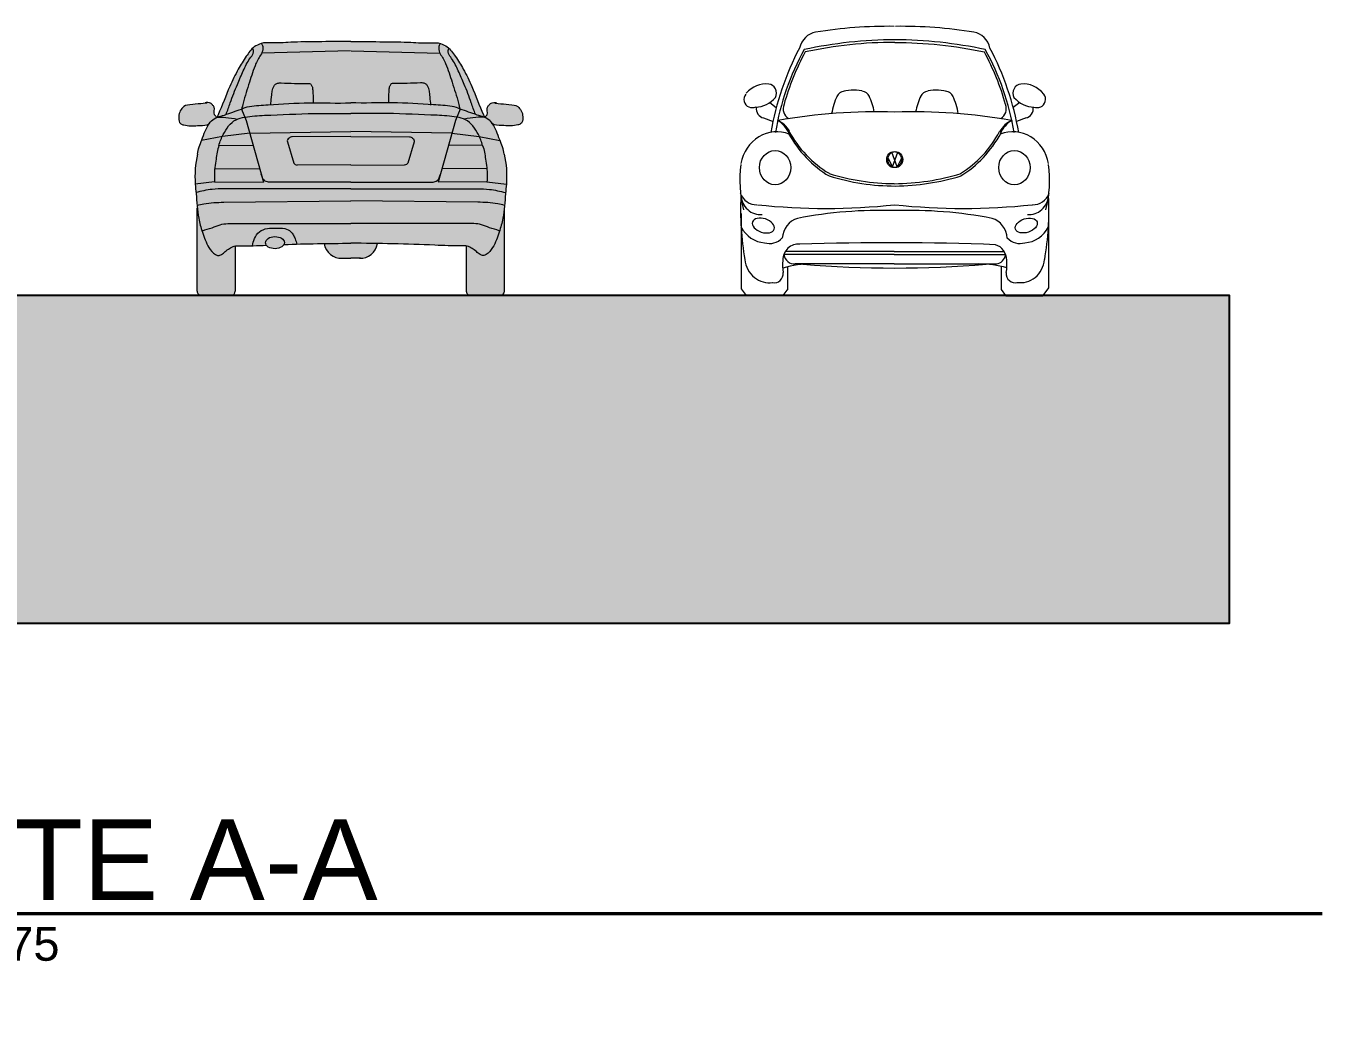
# Model space of a CAD drawing. Header units: millimetres. Extents: x 2056 to 4470, y 1400 to 3101.
# Drawn here: x 2191.28 to 2198.51, y 1467.4 to 1472.95 of the extents above; entities that cross this region are included whole.
import ezdxf

# ---------------------------------------------------------------- set-up
doc = ezdxf.new("R2010")
doc.units = ezdxf.units.MM
for name, color, linetype, lineweight in [('A-Anno-Titl', 233, 'Continuous', 50), ('A-CARROS', 123, 'Continuous', 5), ('A-WALL', 16, 'Continuous', 30)]:
    doc.layers.add(name, color=color, linetype=linetype, lineweight=lineweight)
doc.layers.add('A-PLAN-2', color=4, linetype='Continuous')
doc.layers.add('A-PLAN-6', color=9, linetype='Continuous')
doc.styles.add('ROMAN', font='arial.ttf')

# ---------------------------------------------------------------- blocks, each defined once
blk = doc.blocks.new('Auto (11)')
for p, q in [((-0.6777, 1.0932), (-0.6409, 1.0663)), ((0.7154, 1.0932), (0.6785, 1.0663)), ((-0.7122, 1.0079), (-0.6589, 0.9884)), ((0.7498, 1.0079), (0.6965, 0.9884)), ((0.0313, 0.7355), (0.0024, 0.8169)), ((0.0057, 0.7355), (0.0361, 0.8169)), ((-0.0181, 0.7818), (0.0057, 0.7355)), ((0.0555, 0.7833), (0.0313, 0.7355)), ((-0.8373, 0.4762), (-0.8373, 0.0568)), ((0.875, 0.4762), (0.875, 0.062)), ((0.0152, 0.2467), (-0.5992, 0.2467)), ((0.0152, 0.2633), (-0.5912, 0.2633)), ((0.0152, 0.2633), (0.6288, 0.2633)), ((0.0152, 0.2467), (0.6369, 0.2467)), ((-0.5758, 0.0568), (-0.5758, 0.1794)), ((0.0152, 0.1945), (-0.5367, 0.1945)), ((0.0152, 0.1945), (0.5846, 0.1945)), ((0.6135, 0.0517), (0.6135, 0.1804)), ((-0.8373, 0.0568), (-0.8094, 0.0187)), ((-0.8094, 0.0187), (-0.6037, 0.0187)), ((-0.5758, 0.0568), (-0.6037, 0.0187)), ((0.6376, 0.0187), (0.6135, 0.0517)), ((0.6382, 0.0175), (0.8436, 0.0175)), ((0.875, 0.062), (0.8433, 0.0187))]:
    blk.add_line(p, q)
for centre, major_axis, ratio, start_param, end_param in [((-0.022, -1.3359), (0, 2.8537), 0.918667, -0.013969, 0.153144), ((0.0597, -1.3359), (0, 2.8537), 0.918667, -0.153144, 0.013969), ((-0.4073, 1.3687), (0, 0.1168), 0.918667, 0.136651, 1.325825), ((0.445, 1.3687), (0, 0.1168), 0.918667, -1.325825, -0.136651), ((0.6831, 0.6467), (0, 1.5012), 0.918667, 1.047436, 1.383805), ((0.5814, 0.6852), (0, 1.3577), 0.918667, 1.026478, 1.392653), ((0.5944, 0.6852), (0, 1.3577), 0.918667, 1.037515, 1.273117), ((0.0247, -1.4152), (0, 2.858), 0.918667, 0.002193, 0.195586), ((0.0247, -1.4294), (0, 2.858), 0.918667, 0.002193, 0.193284), ((0.0129, -1.4152), (0, 2.858), 0.918667, -0.195586, -0.002193), ((0.0129, -1.4314), (0, 2.858), 0.918667, -0.193763, -0.002193), ((-0.5438, 0.6852), (0, 1.3577), 0.918667, -1.392653, -1.026478), ((-0.6455, 0.6467), (0, 1.5012), 0.918667, -1.383805, -1.047436), ((-0.5568, 0.6852), (0, 1.3577), 0.918667, -1.273726, -1.039467), ((-0.6951, 1.0227), (0, 0.1742), 0.918667, -0.074667, 0.786429), ((-0.6864, 1.1455), (0, 0.0509), 0.918667, 4.22215, 6.213694), ((-0.2587, 1.101), (0, 0.0562), 0.918667, 0.097829, 1.077437), ((-0.2087, 0.8769), (0, 0.286), 0.918667, -0.169646, 0.28372), ((-0.1677, 1.101), (0, 0.0562), 0.918667, -1.077437, -0.097829), ((0.2073, 1.101), (0, 0.0562), 0.918667, 0.097829, 1.077437), ((0.2483, 0.8769), (0, 0.286), 0.918667, -0.28372, 0.169646), ((0.2982, 1.101), (0, 0.0562), 0.918667, -1.077437, -0.097829), ((0.724, 1.1455), (0, 0.0509), 0.918667, 0.069492, 2.061035), ((0.734, 1.0328), (0, 0.1642), 0.918667, -0.860748, 0.087948), ((-0.7801, 1.1108), (0, 0.0445), 0.918667, 0.855351, 2.795362), ((-0.762, 1.2441), (0, 0.1766), 0.918667, 3.177759, 3.945642), ((-0.0019, 0.9628), (0, 0.3671), 0.918667, 1.099776, 1.382165), ((-0.4245, 0.9628), (0, 0.3671), 0.918667, -1.353452, -1.099776), ((0.464, 0.9628), (0, 0.3671), 0.918667, 1.099776, 1.353452), ((0.0415, 0.9628), (0, 0.3671), 0.918667, -1.382165, -1.099776), ((0.7996, 1.2441), (0, 0.1766), 0.918667, 2.337543, 3.105426), ((0.8177, 1.1108), (0, 0.0445), 0.918667, 3.487823, 5.427834), ((-0.7737, 1.1301), (0, 0.0649), 0.918667, 2.795362, 3.487823), ((-0.7046, 1.0597), (0, 0.0523), 0.918667, 1.419695, 2.994335), ((-0.0758, -2.7956), (0, 3.8376), 0.918667, -0.026879, 0.158222), ((-0.546, 1.0592), (0, 0.0616), 0.918667, 1.165798, 2.657917), ((0.1135, -2.7956), (0, 3.8376), 0.918667, -0.158222, 0.026879), ((0.5835, 1.0592), (0, 0.0616), 0.918667, 3.625268, 5.117387), ((0.7423, 1.0597), (0, 0.0523), 0.918667, 3.28885, 4.86349), ((0.81, 1.1383), (0, 0.0732), 0.918667, 2.874083, 3.468081), ((-0.6383, 0.7093), (0, 0.2219), 0.918667, -0.349487, 1.372286), ((-0.6916, 0.8632), (0, 0.1447), 0.918667, -1.18409, -0.43995), ((-0.6818, 0.8587), (0, 0.1447), 0.918667, -1.029611, -0.373357), ((0.7179, 0.8582), (0, 0.1447), 0.918667, 0.361891, 1.043825), ((0.7293, 0.8632), (0, 0.1447), 0.918667, 0.43995, 1.18409), ((0.676, 0.7093), (0, 0.2219), 0.918667, -1.372286, 0.349487), ((-0.0582, 1.2701), (0, 0.6514), 0.918667, 2.108286, 2.638229), ((-0.0582, 1.2553), (0, 0.6514), 0.918667, 2.108286, 2.638229), ((0.1002, 1.2482), (0, 0.6314), 0.918667, 3.654021, 4.188425), ((0.0786, 1.2701), (0, 0.6751), 0.918667, 3.662851, 4.170219), ((-0.6476, 0.7309), (0, 0.095), 0.918667, -1.570796, 4.712389), ((0.0151, 0.7756), (0, 0.0447), 0.918667, 4.712389, 10.995574), ((0.0226, 0.7756), (0, 0.0447), 0.918667, 4.712389, 10.995574), ((0.6852, 0.7309), (0, 0.095), 0.918667, -1.570796, 4.712389), ((-0.258, 0.6621), (0, 0.6375), 0.918667, 1.433956, 1.834552), ((0.2957, 0.6621), (0, 0.6375), 0.918667, 4.448633, 4.849229), ((0.0262, 2.1321), (0, 1.4905), 0.918667, 2.865678, 3.133585), ((0.0258, 2.1167), (0, 1.4883), 0.918667, 2.865579, 3.139125), ((0.0073, 2.1995), (0, 1.5579), 0.918667, 3.147111, 3.410924), ((0.0066, 2.19), (0, 1.5617), 0.918667, 3.152584, 3.410769), ((-0.7508, 0.6326), (0, 0.1086), 0.918667, 1.990762, 3.16488), ((-0.7303, 0.5875), (0, 0.1182), 0.918667, 1.641489, 3.240173), ((0.7679, 0.5875), (0, 0.1182), 0.918667, 3.043012, 4.641696), ((0.7884, 0.6326), (0, 0.1086), 0.918667, 3.118305, 4.292423), ((0.4983, 0.4938), (0, 1.457), 0.918667, 1.516988, 1.760865), ((-0.3635, 4.8332), (0, 4.3293), 0.918667, 3.045298, 3.237887), ((0.4011, 4.8332), (0, 4.3293), 0.918667, 3.045298, 3.237887), ((-0.4607, 0.4938), (0, 1.457), 0.918667, 4.52232, 4.766197), ((-0.4936, 0.3276), (0, 0.125), 0.918667, 0.263666, 1.487664), ((-0.0601, -2.3902), (0, 2.883), 0.918667, -0.029538, 0.175898), ((0.0972, -2.3944), (0, 2.8871), 0.918667, -0.175825, 0.029832), ((0.5313, 0.3276), (0, 0.125), 0.918667, -1.487664, -0.263666), ((0.751, 0.4084), (0.0605, 0.0198), 0.603282, 3.100258439394069, 9.383443746573654), ((-0.6964, 0.4908), (0, 0.1786), 0.918667, 2.101367, 3.082538), ((0.734, 0.4908), (0, 0.1786), 0.918667, 3.200647, 4.181818), ((-0.6782, 0.4179), (0, 0.1096), 0.918667, 2.861374, 3.912285), ((-0.5202, 0.2118), (0, 0.0928), 0.918667, -0.116844, 1.541109), ((0.0002, -16.9538), (0, 17.2668), 0.918667, -0.036575, 0.032186), ((0.5579, 0.2118), (0, 0.0928), 0.918667, -1.541109, -0.264938), ((0.7158, 0.4179), (0, 0.1096), 0.918667, 2.3709, 3.421811), ((-0.68, 0.2389), (0, 0.1495), 0.918667, 1.706904, 3.278981), ((-0.5419, 0.2561), (0, 0.0619), 0.918667, 1.72295, 3.232038), ((0.5783, 0.259), (0, 0.0649), 0.918667, 3.248232, 4.521493), ((0.7195, 0.2376), (0, 0.1472), 0.918667, 2.985359, 4.582696), ((-0.6509, 0.1426), (0, 0.053), 0.918667, 2.930178, 4.781687), ((-0.3592, 0.1935), (0, 0.2689), 0.918667, 1.492381, 1.747467), ((-0.4455, -0.4804), (0, 0.6749), 0.918667, -0.010203, 0.259035), ((0.015, 7.5306), (0, 7.3588), 0.918667, 3.06644, 3.217559), ((0.4874, -0.4805), (0, 0.6749), 0.918667, -0.25392, 0), ((0.6882, 0.1432), (0, 0.0532), 0.918667, 1.506958, 3.42934), ((0.3969, 0.1935), (0, 0.2689), 0.918667, 4.535719, 4.790804)]:
    blk.add_ellipse(centre, major_axis=major_axis, ratio=ratio, start_param=start_param, end_param=end_param)
at = {"extrusion": (0, 0, -1)}
blk.add_ellipse((-0.7133, 0.4084), major_axis=(-0.0605, 0.0198), ratio=0.603282, start_param=3.100258439394069, end_param=9.383443746573654, dxfattribs=at)
blk = doc.blocks.new('A$C7F577313')
blk.add_blockref('Auto (11)', (0.8437, -0.0175))
blk = doc.blocks.new('Mazda')
blk.add_hatch(color=255).paths.add_polyline_path([(0.7984, 0.207), (0.8045, 0.207), (0.8126, 0.207), (0.8187, 0.209), (0.8248, 0.211), (0.8329, 0.211), (0.839, 0.2151), (0.8451, 0.2171), (0.8511, 0.2212), (0.8572, 0.2252), (0.8633, 0.2293), (0.8674, 0.2333), (0.8735, 0.2394), (0.8775, 0.2435), (0.8816, 0.2496), (0.8856, 0.2556), (0.8897, 0.2617), (0.8917, 0.2678), (0.8937, 0.2759), (0.8958, 0.282), (0.8978, 0.2901), (1.0216, 0.2861), (1.1453, 0.282), (1.2691, 0.278), (1.33, 0.2759), (1.3604, 0.2759), (1.3766, 0.2759), (1.3929, 0.2759), (1.3929, 0.0243), (1.3929, 0.0203), (1.3929, 0.0162), (1.3949, 0.0122), (1.3969, 0.0081), (1.401, 0.0061), (1.405, 0.002), (1.4071, 0), (1.4111, 0), (1.4152, 0), (1.5816, 0), (1.5856, 0), (1.5897, 0), (1.5917, 0.002), (1.5958, 0.0061), (1.5998, 0.0081), (1.6018, 0.0122), (1.6039, 0.0162), (1.6039, 0.0203), (1.6039, 0.0243), (1.6039, 0.4869), (1.616, 0.6371), (1.616, 0.6756), (1.614, 0.7122), (1.61, 0.7507), (1.6018, 0.7872), (1.6018, 0.7994), (1.5998, 0.8095), (1.5958, 0.8217), (1.5917, 0.8339), (1.5734, 0.8785), (1.5653, 0.9008), (1.5552, 0.9232), (1.5511, 0.9353), (1.545, 0.9455), (1.5389, 0.9556), (1.5308, 0.9658), (1.541, 0.9536), (1.5592, 0.9475), (1.5937, 0.9455), (1.6587, 0.9455), (1.6911, 0.9516), (1.7073, 0.98), (1.7053, 1.0124), (1.6891, 1.0429), (1.6647, 1.0591), (1.6282, 1.0632), (1.5755, 1.0692), (1.5552, 1.0713), (1.5531, 1.0713), (1.5592, 1.0733), (1.5369, 1.0733), (1.5105, 1.053), (1.5105, 1.0185), (1.4963, 0.9901), (1.399, 1.2174), (1.3381, 1.3229), (1.2995, 1.3716), (1.2488, 1.404), (0.7497, 1.4142), (0.2506, 1.404), (0.1978, 1.3716), (0.1613, 1.3229), (0.1004, 1.2174), (0.003, 0.9901), (-0.0112, 1.0185), (-0.0132, 1.053), (-0.0375, 1.0733), (-0.0599, 1.0733), (-0.0538, 1.0713), (-0.0578, 1.0713), (-0.0761, 1.0692), (-0.1288, 1.0632), (-0.1654, 1.0591), (-0.1897, 1.0429), (-0.2059, 1.0124), (-0.208, 0.98), (-0.1917, 0.9516), (-0.1593, 0.9455), (-0.0943, 0.9455), (-0.0599, 0.9475), (-0.0436, 0.9536), (-0.0335, 0.9658), (-0.0396, 0.9556), (-0.0457, 0.9455), (-0.0578, 0.9232), (-0.0659, 0.9008), (-0.0761, 0.8785), (-0.0923, 0.8339), (-0.1004, 0.8095), (-0.1025, 0.7994), (-0.1045, 0.7872), (-0.1106, 0.7507), (-0.1167, 0.7122), (-0.1187, 0.6756), (-0.1187, 0.6371), (-0.1065, 0.4869), (-0.1065, 0.0243), (-0.1045, 0.0203), (-0.1045, 0.0162), (-0.1025, 0.0122), (-0.1004, 0.0081), (-0.0964, 0.0061), (-0.0943, 0.002), (-0.0903, 0), (-0.0862, 0), (-0.0822, 0), (0.0822, 0), (0.0862, 0), (0.0903, 0), (0.0943, 0.002), (0.0984, 0.0061), (0.1004, 0.0081), (0.1025, 0.0122), (0.1045, 0.0162), (0.1065, 0.0203), (0.1065, 0.0243), (0.1065, 0.2759), (0.1938, 0.2759), (0.279, 0.28), (0.283, 0.2739), (0.2912, 0.2698), (0.2972, 0.2658), (0.3054, 0.2638), (0.3155, 0.2617), (0.3256, 0.2597), (0.3338, 0.2597), (0.3439, 0.2617), (0.352, 0.2638), (0.3601, 0.2678), (0.3683, 0.2719), (0.3723, 0.278), (0.3764, 0.2841), (0.4332, 0.2861), (0.488, 0.2861), (0.5448, 0.2881), (0.6016, 0.2901), (0.6036, 0.28), (0.6056, 0.2698), (0.6097, 0.2617), (0.6138, 0.2536), (0.6198, 0.2455), (0.6259, 0.2394), (0.632, 0.2313), (0.6401, 0.2252), (0.6482, 0.2212), (0.6564, 0.2171), (0.6645, 0.213), (0.6726, 0.211), (0.6827, 0.209), (0.6909, 0.207), (0.701, 0.207)])
at = {"color": 250}
for p, q in [((0.7468, 1.363), (0.2533, 1.3501)), ((0.7516, 1.363), (1.245, 1.3501)), ((0.1402, 1.0377), (0.1656, 0.9754)), ((1.3582, 1.0377), (1.3328, 0.9754)), ((0.1656, 0.9754), (0.2622, 0.6308)), ((1.3328, 0.9754), (1.2362, 0.6308)), ((0.0338, 0.8865), (-0.0817, 0.864)), ((0.1862, 0.9039), (0.0338, 0.8865)), ((0.1862, 0.9039), (0.7492, 0.9141)), ((0.7492, 0.8849), (0.4228, 0.8844)), ((1.3122, 0.9039), (0.7492, 0.9141)), ((0.7492, 0.8849), (1.0755, 0.8844)), ((1.3122, 0.9039), (1.4645, 0.8865)), ((1.4645, 0.8865), (1.5801, 0.864)), ((0.0147, 0.836), (0.2044, 0.8369)), ((0.3958, 0.8567), (0.4324, 0.738)), ((1.1025, 0.8567), (1.066, 0.738)), ((1.4836, 0.836), (1.294, 0.8369)), ((0.7492, 0.7278), (0.4514, 0.7266)), ((0.7492, 0.7278), (1.0469, 0.7266)), ((-0.0086, 0.707), (0.2412, 0.7057)), ((1.507, 0.707), (1.2572, 0.7057)), ((-0.0092, 0.6339), (-0.1171, 0.6209)), ((-0.0092, 0.6339), (0.2622, 0.6308)), ((0.7492, 0.5944), (0.0449, 0.5944)), ((0.7492, 0.6319), (0.291, 0.6319)), ((0.7492, 0.6319), (1.2073, 0.6319)), ((0.7492, 0.5944), (1.4535, 0.5944)), ((1.5075, 0.6339), (1.2362, 0.6308)), ((1.5075, 0.6339), (1.6155, 0.6209)), ((0.0417, 0.5194), (0.7492, 0.5278)), ((1.4567, 0.5194), (0.7492, 0.5278)), ((-0.106, 0.0243), (-0.106, 0.4873)), ((1.6044, 0.0243), (1.6044, 0.4873)), ((0.1449, 0.4007), (0.7492, 0.4007)), ((1.3535, 0.4007), (0.7492, 0.4007)), ((0.106, 0.2765), (0.106, 0.0243)), ((1.3923, 0.2765), (1.3923, 0.0243)), ((0.6957, 0.2078), (0.7492, 0.2078)), ((0.8026, 0.2078), (0.7492, 0.2078)), ((0.0823, 0), (-0.0823, 0)), ((1.4161, 0), (1.5807, 0))]:
    blk.add_line(p, q, dxfattribs=at)
for centre, major_axis, ratio, start_param, end_param in [((0.3268, 0.2945), (0.0526, 0.0006), 0.643755, 3.141021, 9.424206), ((0.6957, 0.3068), (0, 0.099), 0.975618, 1.750025, 3.194926), ((0.8026, 0.3068), (0, 0.099), 0.975618, 3.088259, 4.53316), ((-0.0823, 0.0243), (0, 0.0243), 0.975618, 1.570796, 3.141593), ((0.0823, 0.0243), (0, 0.0243), 0.975618, 3.141593, 4.712389), ((1.4161, 0.0243), (0, 0.0243), 0.975618, 1.570796, 3.141593), ((1.5807, 0.0243), (0, 0.0243), 0.975618, 3.141593, 4.712389)]:
    blk.add_ellipse(centre, major_axis=major_axis, ratio=ratio, start_param=start_param, end_param=end_param, dxfattribs=at)
for points, knots in [([(0.2498, 1.4036), (0.2366, 1.3983), (0.2019, 1.3832), (0.1636, 1.3275), (0.1177, 1.255), (0.064, 1.1462), (0.0322, 1.0526), (0.0049, 0.9962), (0.0024, 0.991)], [0, 0, 0, 0, 1.078045, 2.785735, 4.879992, 7.537629, 11.765787, 12.201348, 12.201348, 12.201348, 12.201348]), ([(0.0542, 1.0086), (0.0634, 1.0296), (0.0819, 1.0863), (0.113, 1.1677), (0.1501, 1.2496), (0.1766, 1.3096), (0.2049, 1.3418), (0.2093, 1.3643), (0.2052, 1.3728), (0.2025, 1.3766)], [0, 0, 0, 0, 1.703415, 4.41726, 6.463007, 8.414298, 9.240142, 9.635612, 9.987477, 9.987477, 9.987477, 9.987477]), ([(0.7492, 1.415), (0.6875, 1.415), (0.5763, 1.4133), (0.4262, 1.4122), (0.3226, 1.404), (0.2659, 1.4091), (0.2498, 1.4036)], [0, 0, 0, 0, 0.1849252, 0.3342512, 0.4486468, 0.4995687, 0.4995687, 0.4995687, 0.4995687]), ([(0.2498, 1.4036), (0.2567, 1.3985), (0.2624, 1.375), (0.2556, 1.3559), (0.2514, 1.3451)], [0, 0, 0, 0, 0.02563602, 0.05988806, 0.05988806, 0.05988806, 0.05988806]), ([(0.7492, 1.415), (0.8108, 1.415), (0.9221, 1.4133), (1.0721, 1.4122), (1.1758, 1.404), (1.2325, 1.4091), (1.2486, 1.4036)], [0, 0, 0, 0, 0.1849252, 0.3342512, 0.4486468, 0.4995687, 0.4995687, 0.4995687, 0.4995687]), ([(1.2486, 1.4036), (1.2416, 1.3985), (1.2359, 1.375), (1.2427, 1.3559), (1.247, 1.3451)], [0, 0, 0, 0, 0.02563602, 0.05988806, 0.05988806, 0.05988806, 0.05988806]), ([(1.2486, 1.4036), (1.2618, 1.3983), (1.2964, 1.3832), (1.3348, 1.3275), (1.3807, 1.255), (1.4343, 1.1462), (1.4661, 1.0526), (1.4934, 0.9962), (1.496, 0.991)], [0, 0, 0, 0, 1.078045, 2.785735, 4.879992, 7.537629, 11.765787, 12.201348, 12.201348, 12.201348, 12.201348]), ([(1.4441, 1.0086), (1.435, 1.0296), (1.4165, 1.0863), (1.3854, 1.1677), (1.3482, 1.2496), (1.3218, 1.3096), (1.2935, 1.3418), (1.2891, 1.3643), (1.2932, 1.3728), (1.2959, 1.3766)], [0, 0, 0, 0, 1.703415, 4.41726, 6.463007, 8.414298, 9.240142, 9.635612, 9.987477, 9.987477, 9.987477, 9.987477]), ([(0.2514, 1.3451), (0.2394, 1.3285), (0.2121, 1.2776), (0.1844, 1.1837), (0.1557, 1.0998), (0.1443, 1.0488), (0.1402, 1.0377)], [0, 0, 0, 0, 0.0604315, 0.168345, 0.2862886, 0.3209433, 0.3209433, 0.3209433, 0.3209433]), ([(1.247, 1.3451), (1.259, 1.3285), (1.2863, 1.2776), (1.3139, 1.1837), (1.3427, 1.0998), (1.3541, 1.0488), (1.3582, 1.0377)], [0, 0, 0, 0, 0.0604315, 0.168345, 0.2862886, 0.3209433, 0.3209433, 0.3209433, 0.3209433]), ([(0.303, 1.0607), (0.3033, 1.075), (0.3105, 1.1102), (0.3098, 1.1553), (0.3306, 1.1785), (0.3445, 1.1844), (0.406, 1.1818), (0.4607, 1.1809), (0.5235, 1.1814), (0.5297, 1.1709), (0.5369, 1.1585), (0.5371, 1.1348), (0.5406, 1.1065), (0.54, 1.0847), (0.5392, 1.0735)], [0, 0, 0, 0, 1.059186, 2.693118, 3.075994, 3.305168, 3.817696, 7.640466, 7.947383, 8.097769, 8.501234, 9.015893, 9.799932, 10.626454, 10.626454, 10.626454, 10.626454]), ([(1.1953, 1.0607), (1.195, 1.075), (1.1878, 1.1102), (1.1886, 1.1553), (1.1678, 1.1785), (1.1538, 1.1844), (1.0924, 1.1818), (1.0377, 1.1809), (0.9748, 1.1814), (0.9687, 1.1709), (0.9614, 1.1585), (0.9613, 1.1348), (0.9578, 1.1065), (0.9584, 1.0847), (0.9591, 1.0735)], [0, 0, 0, 0, 1.059186, 2.693118, 3.075994, 3.305168, 3.817696, 7.640466, 7.947383, 8.097769, 8.501234, 9.015893, 9.799932, 10.626454, 10.626454, 10.626454, 10.626454]), ([(0.0024, 0.991), (0.0009, 0.9976), (-0.0227, 1.0093), (-0.0009, 1.0449), (-0.0243, 1.0621), (-0.0318, 1.0788), (-0.0697, 1.0726), (-0.0317, 1.0731), (-0.1386, 1.0635), (-0.1749, 1.0605), (-0.2039, 1.0289), (-0.2099, 0.9971), (-0.209, 0.9697), (-0.1961, 0.9534), (-0.1611, 0.9438), (-0.1193, 0.9455), (-0.0723, 0.9473), (-0.0373, 0.9498), (-0.0333, 0.9653)], [0, 0, 0, 0, 0.0199434, 0.0615514, 0.0775458, 0.0970481, 0.1208681, 0.1232472, 0.1962831, 0.2464802, 0.2767901, 0.3099374, 0.3411979, 0.3521583, 0.3687242, 0.4461251, 0.4735099, 0.5203869, 0.5203869, 0.5203869, 0.5203869]), ([(-0.1044, 0.7872), (-0.1028, 0.815), (-0.0761, 0.8724), (-0.0561, 0.9378), (-0.0136, 0.9894), (0.0542, 1.0055), (0.1081, 1.0281), (0.1402, 1.0377)], [0, 0, 0, 0, 0.081312, 0.1814002, 0.1982735, 0.276471, 0.3769085, 0.3769085, 0.3769085, 0.3769085]), ([(0.0147, 0.836), (0.0206, 0.8568), (0.0422, 0.9102), (0.0891, 0.9786), (0.1789, 0.9993), (0.3245, 1.0062), (0.5216, 1.0153), (0.6817, 1.0133), (0.7492, 1.0133)], [0, 0, 0, 0, 0.0633543, 0.1713149, 0.2225785, 0.3325781, 0.6106789, 0.8130674, 0.8130674, 0.8130674, 0.8130674]), ([(0.1402, 1.0377), (0.1532, 1.0465), (0.2046, 1.0572), (0.3301, 1.064), (0.519, 1.0789), (0.6723, 1.0693), (0.7492, 1.0735)], [0, 0, 0, 0, 0.0467064, 0.1519601, 0.3809327, 0.6119091, 0.6119091, 0.6119091, 0.6119091]), ([(1.3582, 1.0377), (1.3452, 1.0465), (1.2938, 1.0572), (1.1683, 1.064), (0.9794, 1.0789), (0.8261, 1.0693), (0.7492, 1.0735)], [0, 0, 0, 0, 0.0467064, 0.1519601, 0.3809327, 0.6119091, 0.6119091, 0.6119091, 0.6119091]), ([(1.4836, 0.836), (1.4777, 0.8568), (1.4562, 0.9102), (1.4093, 0.9786), (1.3195, 0.9993), (1.1739, 1.0062), (0.9767, 1.0153), (0.8166, 1.0133), (0.7492, 1.0133)], [0, 0, 0, 0, 0.0633543, 0.1713149, 0.2225785, 0.3325781, 0.6106789, 0.8130674, 0.8130674, 0.8130674, 0.8130674]), ([(1.6027, 0.7872), (1.6012, 0.815), (1.5745, 0.8724), (1.5544, 0.9378), (1.512, 0.9894), (1.4442, 1.0055), (1.3903, 1.0281), (1.3582, 1.0377)], [0, 0, 0, 0, 0.081312, 0.1814002, 0.1982735, 0.276471, 0.3769085, 0.3769085, 0.3769085, 0.3769085]), ([(1.496, 0.991), (1.4974, 0.9976), (1.5211, 1.0093), (1.4993, 1.0449), (1.5227, 1.0621), (1.5302, 1.0788), (1.5681, 1.0726), (1.5301, 1.0731), (1.6369, 1.0635), (1.6733, 1.0605), (1.7023, 1.0289), (1.7083, 0.9971), (1.7074, 0.9697), (1.6945, 0.9534), (1.6595, 0.9438), (1.6177, 0.9455), (1.5706, 0.9473), (1.5357, 0.9498), (1.5316, 0.9653)], [0, 0, 0, 0, 0.0199434, 0.0615514, 0.0775458, 0.0970481, 0.1208681, 0.1232472, 0.1962831, 0.2464802, 0.2767901, 0.3099374, 0.3411979, 0.3521583, 0.3687242, 0.4461251, 0.4735099, 0.5203869, 0.5203869, 0.5203869, 0.5203869]), ([(0.0024, 0.991), (0.019, 0.9936), (0.057, 0.9923), (0.0959, 0.987), (0.1173, 0.9825)], [0, 0, 0, 0, 1.275921, 2.883256, 2.883256, 2.883256, 2.883256]), ([(1.496, 0.991), (1.4794, 0.9936), (1.4414, 0.9923), (1.4025, 0.987), (1.3811, 0.9825)], [0, 0, 0, 0, 1.275921, 2.883256, 2.883256, 2.883256, 2.883256]), ([(0.4228, 0.8844), (0.4165, 0.8844), (0.4038, 0.8783), (0.3937, 0.8638), (0.3958, 0.8567)], [0, 0, 0, 0, 0.01911096, 0.04086044, 0.04086044, 0.04086044, 0.04086044]), ([(1.0755, 0.8844), (1.0819, 0.8844), (1.0945, 0.8783), (1.1047, 0.8638), (1.1025, 0.8567)], [0, 0, 0, 0, 0.01911096, 0.04086044, 0.04086044, 0.04086044, 0.04086044]), ([(0.0147, 0.836), (0.0057, 0.8115), (-0.0009, 0.7546), (-0.0133, 0.6872), (-0.0095, 0.6453), (-0.0092, 0.6339)], [0, 0, 0, 0, 0.0767022, 0.1660618, 0.1994184, 0.1994184, 0.1994184, 0.1994184]), ([(1.4836, 0.836), (1.4927, 0.8115), (1.4993, 0.7546), (1.5117, 0.6872), (1.5079, 0.6453), (1.5075, 0.6339)], [0, 0, 0, 0, 0.0767022, 0.1660618, 0.1994184, 0.1994184, 0.1994184, 0.1994184]), ([(-0.1044, 0.7872), (-0.1176, 0.7333), (-0.122, 0.6581), (-0.1089, 0.5395), (-0.106, 0.4483), (-0.0767, 0.3485), (-0.0512, 0.2776), (-0.0167, 0.2321), (0.0119, 0.2213), (0.0323, 0.2283), (0.0501, 0.2459), (0.073, 0.2629), (0.1, 0.2783), (0.1708, 0.2751), (0.2298, 0.278), (0.2789, 0.2802)], [0, 0, 0, 0, 4.118869, 5.449089, 8.85766, 10.815404, 13.135103, 14.470193, 14.889696, 15.347838, 16.006665, 16.753876, 17.508735, 18.273295, 22.025306, 22.025306, 22.025306, 22.025306]), ([(0.4324, 0.738), (0.4344, 0.735), (0.4386, 0.7273), (0.4473, 0.7272), (0.4514, 0.7266)], [0, 0, 0, 0, 0.01085301, 0.02327957, 0.02327957, 0.02327957, 0.02327957]), ([(1.6027, 0.7872), (1.616, 0.7333), (1.6204, 0.6581), (1.6073, 0.5395), (1.6044, 0.4483), (1.5751, 0.3485), (1.5495, 0.2776), (1.515, 0.2321), (1.4864, 0.2213), (1.466, 0.2283), (1.4482, 0.2459), (1.4253, 0.2629), (1.3984, 0.2783), (1.3267, 0.2751), (1.1125, 0.286), (0.9051, 0.2909), (0.7492, 0.2909)], [0, 0, 0, 0, 0.16279, 0.215365, 0.350082, 0.427458, 0.51914, 0.571907, 0.588487, 0.606594, 0.632633, 0.662165, 0.691999, 0.722217, 0.873131, 1.340933, 1.340933, 1.340933, 1.340933]), ([(1.066, 0.738), (1.0639, 0.735), (1.0598, 0.7273), (1.051, 0.7272), (1.0469, 0.7266)], [0, 0, 0, 0, 0.01085301, 0.02327957, 0.02327957, 0.02327957, 0.02327957]), ([(0.291, 0.6319), (0.2829, 0.6329), (0.2597, 0.638), (0.2552, 0.6633), (0.25, 0.6755)], [0, 0, 0, 0, 0.02443087, 0.06359532, 0.06359532, 0.06359532, 0.06359532]), ([(1.2073, 0.6319), (1.2154, 0.6329), (1.2387, 0.638), (1.2432, 0.6633), (1.2484, 0.6755)], [0, 0, 0, 0, 0.02443087, 0.06359532, 0.06359532, 0.06359532, 0.06359532]), ([(0.0449, 0.5944), (0.0221, 0.5944), (-0.0311, 0.5922), (-0.0836, 0.5814), (-0.1129, 0.573)], [0, 0, 0, 0, 1.730112, 4.032733, 4.032733, 4.032733, 4.032733]), ([(1.4535, 0.5944), (1.4763, 0.5944), (1.5295, 0.5922), (1.5819, 0.5814), (1.6113, 0.573)], [0, 0, 0, 0, 1.730112, 4.032733, 4.032733, 4.032733, 4.032733]), ([(-0.106, 0.5015), (-0.0946, 0.5069), (-0.045, 0.5165), (0.0045, 0.5186), (0.0417, 0.5194)], [0, 0, 0, 0, 0.0377491, 0.1492069, 0.1492069, 0.1492069, 0.1492069]), ([(1.6044, 0.5015), (1.593, 0.5069), (1.5434, 0.5165), (1.4938, 0.5186), (1.4567, 0.5194)], [0, 0, 0, 0, 0.0377491, 0.1492069, 0.1492069, 0.1492069, 0.1492069]), ([(-0.0774, 0.36), (-0.0603, 0.3683), (-0.0257, 0.3747), (0.0191, 0.3962), (0.0766, 0.4031), (0.1179, 0.4004), (0.1449, 0.4007)], [0, 0, 0, 0, 0.0567497, 0.1039653, 0.1473143, 0.2283133, 0.2283133, 0.2283133, 0.2283133]), ([(0.2011, 0.2771), (0.2038, 0.2907), (0.2113, 0.3195), (0.2381, 0.359), (0.2852, 0.3767), (0.3334, 0.3748), (0.3785, 0.3766), (0.4135, 0.3612), (0.4295, 0.3374), (0.4408, 0.3144), (0.446, 0.2966), (0.4482, 0.2864)], [0, 0, 0, 0, 1.029853, 2.198645, 3.398908, 4.650585, 5.850374, 6.811216, 7.363938, 7.954237, 8.724283, 8.724283, 8.724283, 8.724283]), ([(1.5758, 0.36), (1.5587, 0.3683), (1.5241, 0.3747), (1.4793, 0.3962), (1.4218, 0.4031), (1.3805, 0.4004), (1.3535, 0.4007)], [0, 0, 0, 0, 0.0567497, 0.1039653, 0.1473143, 0.2283133, 0.2283133, 0.2283133, 0.2283133])]:
    blk.add_open_spline(points, degree=3, knots=knots, dxfattribs=at)
blk.add_open_spline([(0.3766, 0.2841), (0.5005, 0.2885), (0.6251, 0.2909), (0.7492, 0.2909)], degree=3, dxfattribs=at)
blk = doc.blocks.new('01420-TITULO BLOQUE DE DIBUJO')
at = {"color": 0, "linetype": 'Continuous', "const_width": 0.00025}
blk.add_lwpolyline([(0.029, 0.016, 0.414214), (0.021, 0.024, 0.414214), (0.013, 0.016, 0.414214), (0.021, 0.008, 0.414214), (0.029, 0.016, -0.219374)], format="xyb", dxfattribs=at)
blk.add_lwpolyline([(0.029, 0.016), (0.150778, 0.016)], dxfattribs=at)
at = {"style": 'ROMAN'}
blk.add_text('ESCALA ', height=0.0025, dxfattribs=at).set_placement((0.035, 0.0125))
at = {"lineweight": 9, "style": 'ROMAN'}
for tag, p, height in [('TÍTULO-BLOQUE-DE-DIBUJO', (0.035, 0.017), 0.006), ('C4', (0.015287, 0.013286), 0.006), ('1:10', (0.050207, 0.0125), 0.0025)]:
    blk.add_attdef(tag, p, '', height=height, dxfattribs=at)

msp = doc.modelspace()

# ---------------------------------------------------------------- hatches: boundary and pattern name
at = {"layer": 'A-PLAN-6'}
h = msp.add_hatch(dxfattribs=at)
h.set_pattern_fill('AR-PARQ1', color=256, scale=0.002, angle=45, style=0)
h.set_pattern_definition([(135, (-987022.03835, -1731690.82576), (-0.86210458762, 1e-15), [0.6096, -0.6096]), (135, (-987021.9665, -1731690.7539), (-0.86210458762, 1e-15), [0.6096, -0.6096]), (135, (-987021.89467, -1731690.6821), (-0.86210458762, 1e-15), [0.6096, -0.6096]), (135, (-987021.8228, -1731690.61024), (-0.86210458762, 1e-15), [0.6096, -0.6096]), (135, (-987021.751, -1731690.5384), (-0.86210458762, 1e-15), [0.6096, -0.6096]), (135, (-987021.67914, -1731690.46655), (-0.86210458762, 1e-15), [0.6096, -0.6096]), (135, (-987021.6073, -1731690.3947), (-0.86210458762, 1e-15), [0.6096, -0.6096]), (45, (-987022.4694, -1731690.3947), (0.86210458762, -1e-15), [0.6096, -0.6096]), (45, (-987022.54124, -1731690.32287), (0.86210458762, -1e-15), [0.6096, -0.6096]), (45, (-987022.6131, -1731690.251), (0.86210458762, -1e-15), [0.6096, -0.6096]), (45, (-987022.6849, -1731690.1792), (0.86210458762, -1e-15), [0.6096, -0.6096]), (45, (-987022.7568, -1731690.10734), (0.86210458762, -1e-15), [0.6096, -0.6096]), (45, (-987022.8286, -1731690.0355), (0.86210458762, -1e-15), [0.6096, -0.6096]), (45, (-987022.90045, -1731689.96366), (0.86210458762, -1e-15), [0.6096, -0.6096])])
h.paths.add_polyline_path([(2136.1935, 1471.4731), (2136.1935, 1469.6231), (2197.9874, 1469.6231), (2197.9874, 1471.4481), (2186.2003, 1471.4481), (2186.2003, 1471.6231), (2183.4388, 1471.6231), (2183.4388, 1471.4731)])

# ---------------------------------------------------------------- linework, layer by layer
at = {"layer": 'A-PLAN-2'}
msp.add_lwpolyline([(2136.1935, 1471.4731), (2136.1935, 1469.6231), (2197.9874, 1469.6231), (2197.9874, 1471.4481), (2186.2003, 1471.4481), (2186.2003, 1471.6231), (2183.4388, 1471.6231), (2183.4388, 1471.4731), (2136.1935, 1471.4731)], dxfattribs=at)
at = {"layer": 'A-WALL', "const_width": 0.01}
msp.add_lwpolyline([(2186.2003, 1471.6231), (2186.2003, 1471.4481), (2197.9874, 1471.4481), (2197.9874, 1471.4481)], dxfattribs=at)

# ---------------------------------------------------------------- block references
at = {"layer": 'A-Anno-Titl'}
ref = msp.add_blockref('01420-TITULO BLOQUE DE DIBUJO', (2187.1961, 1466.8064), dxfattribs=dict(at, xscale=75, yscale=75, zscale=75))
ref.add_attrib('C4', 'C1', (2188.3426, 1467.8028), dxfattribs={"layer": '0', "color": 0, "lineweight": 9, "height": 0.45, "style": 'ROMAN'})
ref.add_attrib('1:10', '1:75', (2190.9616, 1467.7439), dxfattribs={"layer": '0', "color": 0, "lineweight": 9, "height": 0.1875, "style": 'ROMAN'})
ref.add_attrib('TÍTULO-BLOQUE-DE-DIBUJO', 'CORTE A-A', (2189.8211, 1468.0814), dxfattribs={"layer": '0', "color": 0, "lineweight": 9, "height": 0.45, "style": 'ROMAN'})
at = {"layer": 'A-CARROS'}
for name, p in [('A$C7F577313', (2195.2605, 1471.4469)), ('Mazda', (2192.3443, 1471.4481))]:
    msp.add_blockref(name, p, dxfattribs=at)

doc.saveas('drawing.dxf')
